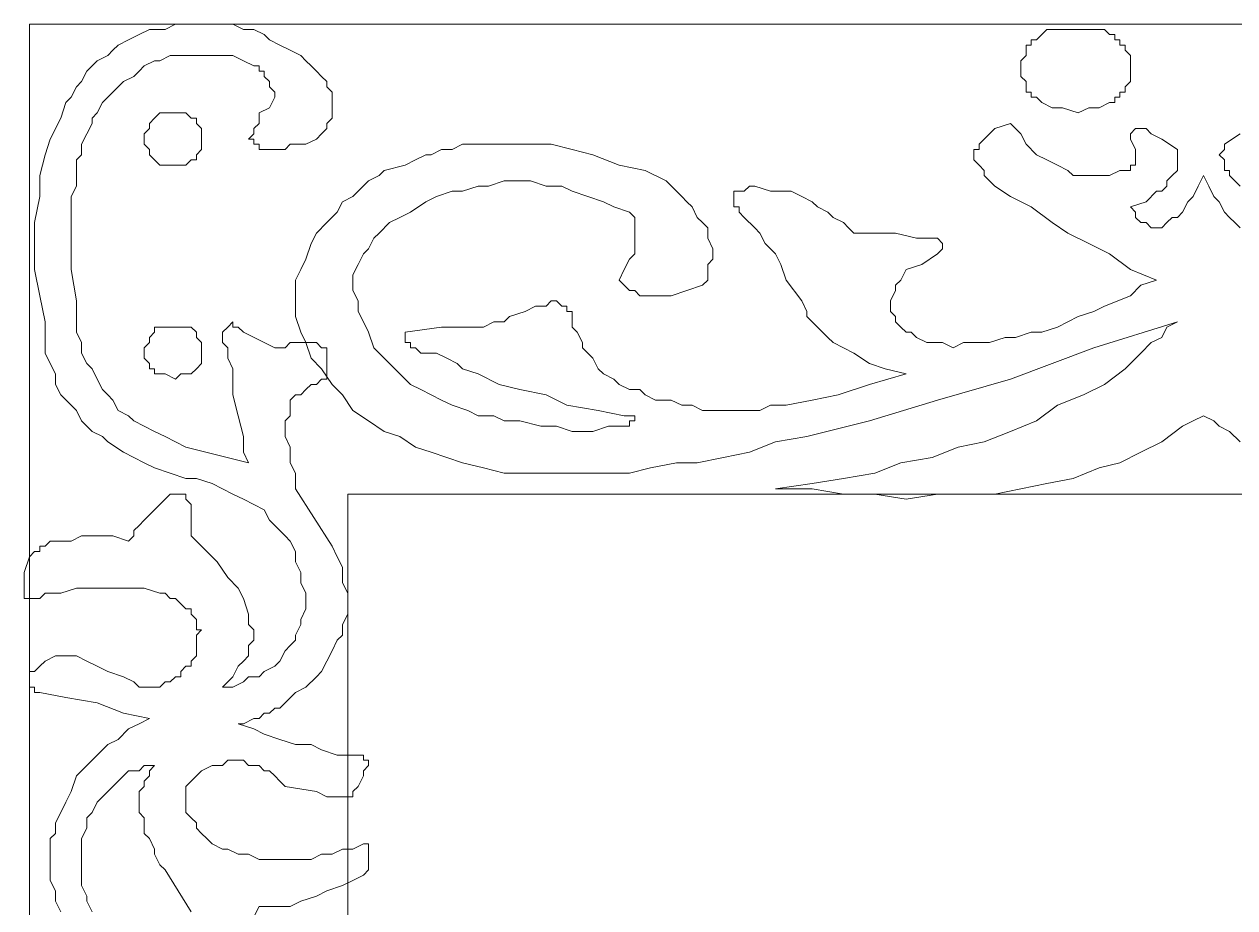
# Model space of a CAD drawing. Extents: x -66030 to 95157, y -13132 to 45879.
# Drawn here: x -20944 to -20038, y 15638 to 16300 of the extents above; entities that cross this region are included whole.
import ezdxf

# ---------------------------------------------------------------- set-up
doc = ezdxf.new("R2010")
doc.units = 0
doc.header["$LTSCALE"] = 100
doc.header["$MEASUREMENT"] = 0
doc.layers.get('0').update_dxf_attribs({"linetype": 'CONTINUOUS'})

msp = doc.modelspace()

# ---------------------------------------------------------------- linework, layer by layer
at = {"lineweight": 0}
for points in [[(-20916.91, 15635.56), (-20920.82, 15643.38), (-20920.82, 15651.19), (-20924.73, 15659), (-20924.73, 15666.81), (-20924.73, 15674.62), (-20924.73, 15682.44), (-20924.73, 15690.25), (-20920.82, 15694.15), (-20920.82, 15701.97), (-20916.91, 15709.78), (-20913.01, 15717.59), (-20909.1, 15725.4), (-20905.2, 15737.12), (-20897.38, 15744.93), (-20889.57, 15752.74), (-20881.76, 15760.56), (-20873.95, 15764.46), (-20866.14, 15772.27), (-20858.32, 15776.18), (-20850.51, 15780.09), (-20870.04, 15783.99), (-20889.57, 15791.8), (-20913.01, 15795.71), (-20932.54, 15799.62), (-20936.44, 15799.62), (-20936.44, 15803.52), (-20940.35, 15803.52), (-20940.35, 15803.52), (-20940.35, 15807.43), (-20940.35, 15807.43), (-20940.35, 15807.43), (-20940.35, 15811.33), (-20940.35, 15815.24), (-20936.44, 15815.24), (-20932.54, 15819.15), (-20928.63, 15823.05), (-20920.82, 15826.96), (-20920.82, 15826.96), (-20916.91, 15826.96), (-20913.01, 15826.96), (-20905.2, 15826.96), (-20897.38, 15823.05), (-20889.57, 15819.15), (-20881.76, 15815.24), (-20870.04, 15811.33), (-20862.23, 15807.43), (-20858.32, 15803.52), (-20854.42, 15803.52), (-20850.51, 15803.52), (-20846.61, 15803.52), (-20842.7, 15803.52), (-20842.7, 15803.52), (-20838.79, 15807.43), (-20834.89, 15807.43), (-20830.98, 15811.33), (-20827.08, 15811.33), (-20827.08, 15815.24), (-20823.17, 15819.15), (-20819.26, 15819.15), (-20819.26, 15823.05), (-20815.36, 15826.96), (-20815.36, 15834.77), (-20815.36, 15838.68), (-20815.36, 15842.58), (-20811.45, 15846.49), (-20815.36, 15846.49), (-20815.36, 15850.39), (-20815.36, 15854.3), (-20819.26, 15858.2), (-20819.26, 15862.11), (-20823.17, 15862.11), (-20827.08, 15866.02), (-20830.98, 15869.92), (-20834.89, 15869.92), (-20838.79, 15873.83), (-20842.7, 15873.83), (-20854.42, 15877.73), (-20866.14, 15877.73), (-20877.85, 15877.73), (-20885.67, 15877.73), (-20897.38, 15877.73), (-20905.2, 15877.73), (-20916.91, 15873.83), (-20928.63, 15873.83), (-20932.54, 15869.92), (-20936.44, 15869.92), (-20940.35, 15869.92), (-20940.35, 15869.92), (-20944.26, 15869.92), (-20944.26, 15869.92), (-20944.26, 15873.83), (-20944.26, 15873.83), (-20944.26, 15877.73), (-20944.26, 15881.64), (-20944.26, 15885.55), (-20944.26, 15889.45), (-20940.35, 15901.17), (-20936.44, 15905.08), (-20932.54, 15905.08), (-20932.54, 15908.98), (-20928.63, 15908.98), (-20924.73, 15912.89), (-20920.82, 15912.89), (-20916.91, 15912.89), (-20909.1, 15912.89), (-20901.29, 15916.79), (-20889.57, 15916.79), (-20877.85, 15916.79), (-20866.14, 15912.89), (-20862.23, 15916.79), (-20862.23, 15920.7), (-20858.32, 15924.61), (-20854.42, 15928.51), (-20850.51, 15932.42), (-20846.61, 15936.32), (-20842.7, 15940.23), (-20838.79, 15944.14), (-20834.89, 15948.04), (-20830.98, 15948.04), (-20830.98, 15948.04), (-20827.08, 15948.04), (-20827.08, 15948.04), (-20823.17, 15948.04), (-20823.17, 15944.14), (-20823.17, 15944.14), (-20819.26, 15940.23), (-20819.26, 15936.32), (-20819.26, 15928.51), (-20819.26, 15920.7), (-20819.26, 15916.79), (-20819.26, 15916.79), (-20807.55, 15905.08), (-20799.73, 15897.26), (-20791.92, 15885.55), (-20784.11, 15877.73), (-20780.2, 15869.92), (-20776.3, 15858.2), (-20776.3, 15854.3), (-20776.3, 15850.39), (-20772.39, 15846.49), (-20772.39, 15842.58), (-20772.39, 15838.68), (-20776.3, 15834.77), (-20776.3, 15826.96), (-20780.2, 15823.05), (-20784.11, 15819.15), (-20788.02, 15811.33), (-20791.92, 15807.43), (-20795.83, 15803.52), (-20788.02, 15803.52), (-20780.2, 15807.43), (-20776.3, 15811.33), (-20768.49, 15811.33), (-20764.58, 15815.24), (-20756.77, 15819.15), (-20752.86, 15823.05), (-20748.96, 15830.86), (-20745.05, 15834.77), (-20741.14, 15838.68), (-20741.14, 15842.58), (-20737.24, 15850.39), (-20737.24, 15854.3), (-20733.33, 15862.11), (-20733.33, 15869.92), (-20733.33, 15873.83), (-20737.24, 15881.64), (-20737.24, 15889.45), (-20741.14, 15897.26), (-20741.14, 15905.08), (-20745.05, 15912.89), (-20748.96, 15916.79), (-20756.77, 15924.61), (-20760.67, 15928.51), (-20764.58, 15936.32), (-20772.39, 15940.23), (-20780.2, 15944.14), (-20788.02, 15948.04), (-20795.83, 15951.95), (-20803.64, 15955.85), (-20815.36, 15959.76), (-20823.17, 15959.76), (-20834.89, 15963.67), (-20846.61, 15967.57), (-20854.42, 15971.48), (-20862.23, 15975.38), (-20870.04, 15979.29), (-20881.76, 15987.1), (-20885.67, 15991.01), (-20893.48, 15994.91), (-20901.29, 16002.73), (-20905.2, 16010.54), (-20909.1, 16014.44), (-20916.91, 16022.26), (-20920.82, 16030.07), (-20920.82, 16037.88), (-20924.73, 16045.69), (-20928.63, 16053.5), (-20928.63, 16076.94), (-20932.54, 16096.47), (-20936.44, 16116), (-20936.44, 16135.53), (-20936.44, 16151.15), (-20932.54, 16170.68), (-20932.54, 16186.31), (-20928.63, 16201.93), (-20924.73, 16213.65), (-20916.91, 16229.27), (-20913.01, 16240.99), (-20909.1, 16244.9), (-20905.2, 16252.71), (-20901.29, 16256.61), (-20897.38, 16264.43), (-20893.48, 16268.33), (-20889.57, 16272.24), (-20881.76, 16276.14), (-20877.85, 16280.05), (-20873.95, 16283.96), (-20866.14, 16287.86), (-20858.32, 16291.77), (-20850.51, 16295.67), (-20838.79, 16295.67), (-20830.98, 16299.58), (-20823.17, 16299.58), (-20815.36, 16299.58), (-20807.55, 16299.58), (-20799.73, 16299.58), (-20788.02, 16299.58), (-20780.2, 16295.67), (-20772.39, 16295.67), (-20764.58, 16291.77), (-20760.67, 16287.86), (-20752.86, 16283.96), (-20745.05, 16280.05), (-20737.24, 16276.14), (-20733.33, 16272.24), (-20729.43, 16268.33), (-20725.52, 16264.43), (-20721.62, 16260.52), (-20717.71, 16256.61), (-20717.71, 16252.71), (-20713.8, 16248.8), (-20713.8, 16244.9), (-20713.8, 16240.99), (-20713.8, 16237.08), (-20713.8, 16233.18), (-20713.8, 16229.27), (-20717.71, 16225.37), (-20717.71, 16221.46), (-20721.62, 16217.55), (-20725.52, 16213.65), (-20733.33, 16209.74), (-20745.05, 16209.74), (-20748.96, 16205.84), (-20756.77, 16205.84), (-20760.67, 16205.84), (-20768.49, 16205.84), (-20768.49, 16209.74), (-20772.39, 16209.74), (-20772.39, 16209.74), (-20772.39, 16213.65), (-20776.3, 16213.65), (-20772.39, 16217.55), (-20772.39, 16221.46), (-20768.49, 16225.37), (-20768.49, 16233.18), (-20760.67, 16237.08), (-20756.77, 16244.9), (-20756.77, 16248.8), (-20760.67, 16252.71), (-20760.67, 16256.61), (-20764.58, 16260.52), (-20764.58, 16264.43), (-20768.49, 16264.43), (-20768.49, 16268.33), (-20772.39, 16268.33), (-20780.2, 16272.24), (-20788.02, 16276.14), (-20795.83, 16276.14), (-20803.64, 16276.14), (-20811.45, 16276.14), (-20823.17, 16276.14), (-20830.98, 16276.14), (-20834.89, 16276.14), (-20842.7, 16272.24), (-20846.61, 16272.24), (-20854.42, 16268.33), (-20858.32, 16264.43), (-20862.23, 16260.52), (-20870.04, 16256.61), (-20873.95, 16252.71), (-20877.85, 16248.8), (-20881.76, 16244.9), (-20885.67, 16240.99), (-20889.57, 16233.18), (-20893.48, 16229.27), (-20893.48, 16225.37), (-20897.38, 16217.55), (-20901.29, 16209.74), (-20901.29, 16201.93), (-20905.2, 16198.02), (-20905.2, 16190.21), (-20905.2, 16178.49), (-20909.1, 16170.68), (-20909.1, 16155.06), (-20909.1, 16135.53), (-20909.1, 16116), (-20905.2, 16092.56), (-20905.2, 16069.13), (-20901.29, 16061.32), (-20901.29, 16053.5), (-20897.38, 16045.69), (-20893.48, 16041.79), (-20889.57, 16033.97), (-20885.67, 16026.16), (-20881.76, 16022.26), (-20877.85, 16018.35), (-20873.95, 16010.54), (-20866.14, 16006.63), (-20862.23, 16002.73), (-20854.42, 15998.82), (-20846.61, 15994.91), (-20838.79, 15991.01), (-20830.98, 15987.1), (-20823.17, 15983.2), (-20776.3, 15971.48), (-20780.2, 15979.29), (-20780.2, 15991.01), (-20784.11, 16006.63), (-20788.02, 16022.26), (-20788.02, 16033.97), (-20788.02, 16041.79), (-20791.92, 16049.6), (-20791.92, 16057.41), (-20795.83, 16061.32), (-20795.83, 16069.13), (-20791.92, 16073.03), (-20791.92, 16073.03), (-20791.92, 16073.03), (-20791.92, 16073.03), (-20791.92, 16073.03), (-20788.02, 16076.94), (-20788.02, 16073.03), (-20784.11, 16073.03), (-20780.2, 16069.13), (-20756.77, 16057.41), (-20752.86, 16057.41), (-20748.96, 16057.41), (-20745.05, 16061.32), (-20741.14, 16061.32), (-20737.24, 16061.32), (-20733.33, 16061.32), (-20725.52, 16061.32), (-20721.62, 16057.41), (-20717.71, 16057.41), (-20717.71, 16053.5), (-20717.71, 16049.6), (-20717.71, 16045.69), (-20717.71, 16041.79), (-20717.71, 16037.88), (-20717.71, 16033.97), (-20721.62, 16033.97), (-20725.52, 16030.07), (-20729.43, 16030.07), (-20733.33, 16026.16), (-20737.24, 16022.26), (-20741.14, 16022.26), (-20745.05, 16018.35), (-20745.05, 16014.44), (-20745.05, 16006.63), (-20748.96, 16002.73), (-20748.96, 15998.82), (-20748.96, 15991.01), (-20745.05, 15983.2), (-20745.05, 15979.29), (-20745.05, 15971.48), (-20741.14, 15963.67), (-20741.14, 15951.95), (-20713.8, 15908.98), (-20709.9, 15901.17), (-20705.99, 15893.36), (-20705.99, 15881.64), (-20702.09, 15873.83), (-20702.09, 15866.02), (-20702.09, 15858.2), (-20705.99, 15850.39), (-20705.99, 15842.58), (-20709.9, 15838.68), (-20713.8, 15830.86), (-20717.71, 15823.05), (-20721.62, 15815.24), (-20725.52, 15811.33), (-20733.33, 15803.52), (-20741.14, 15799.62), (-20748.96, 15791.8), (-20752.86, 15787.9), (-20756.77, 15787.9), (-20760.67, 15783.99), (-20764.58, 15783.99), (-20768.49, 15780.09), (-20772.39, 15780.09), (-20780.2, 15776.18), (-20784.11, 15776.18), (-20772.39, 15772.27), (-20764.58, 15768.37), (-20752.86, 15764.46), (-20741.14, 15760.56), (-20729.43, 15760.56), (-20721.62, 15756.65), (-20709.9, 15752.74), (-20694.27, 15752.74), (-20690.37, 15752.74), (-20690.37, 15752.74), (-20690.37, 15748.84), (-20690.37, 15748.84), (-20686.46, 15748.84), (-20686.46, 15748.84), (-20686.46, 15744.93), (-20690.37, 15741.03), (-20690.37, 15737.12), (-20694.27, 15729.31), (-20698.18, 15725.4), (-20698.18, 15725.4), (-20698.18, 15721.5), (-20698.18, 15721.5), (-20702.09, 15721.5), (-20705.99, 15721.5), (-20709.9, 15721.5), (-20717.71, 15721.5), (-20725.52, 15725.4), (-20748.96, 15729.31), (-20752.86, 15733.21), (-20756.77, 15737.12), (-20760.67, 15741.03), (-20764.58, 15741.03), (-20768.49, 15744.93), (-20772.39, 15744.93), (-20776.3, 15744.93), (-20780.2, 15748.84), (-20784.11, 15748.84), (-20788.02, 15748.84), (-20791.92, 15748.84), (-20795.83, 15744.93), (-20799.73, 15744.93), (-20803.64, 15744.93), (-20811.45, 15741.03), (-20815.36, 15737.12), (-20819.26, 15733.21), (-20819.26, 15733.21), (-20823.17, 15729.31), (-20823.17, 15725.4), (-20823.17, 15721.5), (-20823.17, 15717.59), (-20823.17, 15713.68), (-20823.17, 15713.68), (-20823.17, 15709.78), (-20819.26, 15705.87), (-20815.36, 15701.97), (-20815.36, 15698.06), (-20811.45, 15694.15), (-20807.55, 15690.25), (-20803.64, 15686.34), (-20795.83, 15682.44), (-20791.92, 15682.44), (-20784.11, 15678.53), (-20776.3, 15678.53), (-20768.49, 15674.62), (-20764.58, 15674.62), (-20756.77, 15674.62), (-20748.96, 15674.62), (-20741.14, 15674.62), (-20737.24, 15674.62), (-20729.43, 15674.62), (-20721.62, 15678.53), (-20713.8, 15678.53), (-20705.99, 15682.44), (-20698.18, 15682.44), (-20690.37, 15686.34), (-20690.37, 15686.34), (-20686.46, 15686.34), (-20686.46, 15682.44), (-20686.46, 15682.44), (-20686.46, 15678.53), (-20686.46, 15678.53), (-20686.46, 15674.62), (-20686.46, 15666.81), (-20690.37, 15662.91), (-20698.18, 15659), (-20705.99, 15655.09), (-20717.71, 15651.19), (-20725.52, 15647.28), (-20737.24, 15643.38), (-20745.05, 15639.47), (-20756.77, 15639.47), (-20768.49, 15639.47), (-20772.39, 15631.66)], [(-20034.16, 15987.1), (-20041.98, 15994.91), (-20049.79, 15998.82), (-20053.69, 16002.73), (-20061.51, 16006.63), (-20069.32, 16002.73), (-20077.13, 15998.82), (-20092.75, 15987.1), (-20108.38, 15979.29), (-20124, 15971.48), (-20139.63, 15967.57), (-20159.16, 15959.76), (-20178.69, 15955.85), (-20198.22, 15951.95), (-20217.75, 15948.04), (-20237.28, 15948.04), (-20260.71, 15948.04), (-20284.15, 15944.14), (-20307.58, 15948.04), (-20331.02, 15948.04), (-20354.45, 15951.95), (-20381.8, 15951.95), (-20354.45, 15955.85), (-20331.02, 15959.76), (-20307.58, 15963.67), (-20288.05, 15971.48), (-20264.62, 15975.38), (-20245.09, 15983.2), (-20225.56, 15987.1), (-20206.03, 15994.91), (-20186.5, 16002.73), (-20170.87, 16014.44), (-20151.34, 16022.26), (-20135.72, 16030.07), (-20120.1, 16041.79), (-20108.38, 16053.5), (-20100.57, 16061.32), (-20092.75, 16065.22), (-20088.85, 16073.03), (-20081.04, 16076.94), (-20143.53, 16057.41), (-20206.03, 16033.97), (-20260.71, 16018.35), (-20311.49, 16002.73), (-20358.36, 15991.01), (-20381.8, 15987.1), (-20401.33, 15979.29), (-20420.86, 15975.38), (-20440.39, 15971.48), (-20456.01, 15971.48), (-20475.54, 15967.57), (-20491.16, 15963.67), (-20506.79, 15963.67), (-20526.32, 15963.67), (-20541.94, 15963.67), (-20557.56, 15963.67), (-20573.19, 15963.67), (-20584.91, 15963.67), (-20600.53, 15967.57), (-20616.15, 15971.48), (-20627.87, 15975.38), (-20639.59, 15979.29), (-20651.31, 15983.2), (-20663.03, 15991.01), (-20674.74, 15994.91), (-20686.46, 16002.73), (-20698.18, 16010.54), (-20705.99, 16022.26), (-20713.8, 16030.07), (-20721.62, 16041.79), (-20729.43, 16049.6), (-20733.33, 16061.32), (-20737.24, 16069.13), (-20741.14, 16080.84), (-20741.14, 16088.66), (-20741.14, 16096.47), (-20741.14, 16108.19), (-20737.24, 16116), (-20733.33, 16123.81), (-20729.43, 16135.53), (-20725.52, 16143.34), (-20717.71, 16151.15), (-20709.9, 16158.96), (-20705.99, 16166.78), (-20698.18, 16170.68), (-20694.27, 16174.59), (-20686.46, 16182.4), (-20678.65, 16186.31), (-20674.74, 16190.21), (-20659.12, 16194.12), (-20651.31, 16198.02), (-20643.5, 16201.93), (-20639.59, 16201.93), (-20631.78, 16205.84), (-20623.97, 16205.84), (-20616.15, 16209.74), (-20608.34, 16209.74), (-20600.53, 16209.74), (-20592.72, 16209.74), (-20584.91, 16209.74), (-20577.09, 16209.74), (-20569.28, 16209.74), (-20549.75, 16209.74), (-20534.13, 16205.84), (-20518.5, 16201.93), (-20498.98, 16194.12), (-20479.45, 16190.21), (-20463.82, 16182.4), (-20456.01, 16174.59), (-20452.1, 16170.68), (-20448.2, 16166.78), (-20444.29, 16162.87), (-20440.39, 16155.06), (-20436.48, 16151.15), (-20432.57, 16147.25), (-20432.57, 16143.34), (-20432.57, 16139.43), (-20428.67, 16131.62), (-20428.67, 16127.72), (-20428.67, 16123.81), (-20432.57, 16119.9), (-20432.57, 16112.09), (-20432.57, 16108.19), (-20436.48, 16104.28), (-20448.2, 16100.37), (-20459.92, 16096.47), (-20467.73, 16096.47), (-20475.54, 16096.47), (-20479.45, 16096.47), (-20483.35, 16096.47), (-20487.26, 16100.37), (-20491.16, 16100.37), (-20495.07, 16104.28), (-20495.07, 16104.28), (-20498.98, 16108.19), (-20498.98, 16108.19), (-20495.07, 16116), (-20491.16, 16123.81), (-20487.26, 16127.72), (-20487.26, 16135.53), (-20487.26, 16143.34), (-20487.26, 16143.34), (-20487.26, 16147.25), (-20487.26, 16155.06), (-20491.16, 16158.96), (-20502.88, 16162.87), (-20510.69, 16166.78), (-20522.41, 16170.68), (-20534.13, 16174.59), (-20541.94, 16178.49), (-20553.66, 16178.49), (-20565.38, 16182.4), (-20573.19, 16182.4), (-20584.91, 16182.4), (-20596.62, 16178.49), (-20604.44, 16178.49), (-20616.15, 16174.59), (-20623.97, 16174.59), (-20635.68, 16170.68), (-20643.5, 16166.78), (-20655.21, 16158.96), (-20663.03, 16155.06), (-20670.84, 16151.15), (-20678.65, 16143.34), (-20682.56, 16139.43), (-20686.46, 16131.62), (-20690.37, 16127.72), (-20694.27, 16119.9), (-20698.18, 16112.09), (-20698.18, 16104.28), (-20698.18, 16100.37), (-20694.27, 16092.56), (-20694.27, 16084.75), (-20690.37, 16076.94), (-20686.46, 16069.13), (-20682.56, 16057.41), (-20674.74, 16049.6), (-20670.84, 16045.69), (-20666.93, 16041.79), (-20659.12, 16033.97), (-20655.21, 16030.07), (-20647.4, 16026.16), (-20639.59, 16022.26), (-20631.78, 16018.35), (-20623.97, 16014.44), (-20612.25, 16010.54), (-20604.44, 16006.63), (-20592.72, 16006.63), (-20584.91, 16002.73), (-20573.19, 16002.73), (-20557.56, 15998.82), (-20545.85, 15998.82), (-20534.13, 15994.91), (-20518.5, 15994.91), (-20506.79, 15998.82), (-20498.98, 15998.82), (-20491.16, 15998.82), (-20491.16, 16002.73), (-20487.26, 16002.73), (-20487.26, 16002.73), (-20487.26, 16006.63), (-20491.16, 16006.63), (-20495.07, 16006.63), (-20514.6, 16010.54), (-20538.03, 16014.44), (-20553.66, 16022.26), (-20573.19, 16026.16), (-20588.81, 16030.07), (-20604.44, 16037.88), (-20616.15, 16041.79), (-20620.06, 16045.69), (-20627.87, 16049.6), (-20635.68, 16053.5), (-20643.5, 16053.5), (-20647.4, 16053.5), (-20651.31, 16057.41), (-20655.21, 16057.41), (-20655.21, 16061.32), (-20655.21, 16061.32), (-20659.12, 16061.32), (-20659.12, 16065.22), (-20659.12, 16069.13), (-20631.78, 16073.03), (-20620.06, 16073.03), (-20612.25, 16073.03), (-20600.53, 16073.03), (-20592.72, 16076.94), (-20584.91, 16076.94), (-20581, 16080.84), (-20569.28, 16084.75), (-20561.47, 16088.66), (-20557.56, 16088.66), (-20553.66, 16088.66), (-20549.75, 16092.56), (-20545.85, 16092.56), (-20541.94, 16088.66), (-20541.94, 16088.66), (-20538.03, 16088.66), (-20538.03, 16084.75), (-20534.13, 16084.75), (-20534.13, 16080.84), (-20534.13, 16076.94), (-20534.13, 16073.03), (-20530.22, 16069.13), (-20526.32, 16061.32), (-20526.32, 16057.41), (-20522.41, 16053.5), (-20518.5, 16049.6), (-20514.6, 16041.79), (-20510.69, 16037.88), (-20502.88, 16033.97), (-20498.98, 16030.07), (-20491.16, 16026.16), (-20483.35, 16026.16), (-20479.45, 16022.26), (-20471.63, 16018.35), (-20459.92, 16018.35), (-20452.1, 16014.44), (-20444.29, 16014.44), (-20436.48, 16010.54), (-20428.67, 16010.54), (-20420.86, 16010.54), (-20413.04, 16010.54), (-20405.23, 16010.54), (-20393.51, 16010.54), (-20385.7, 16014.44), (-20373.98, 16014.44), (-20354.45, 16018.35), (-20334.92, 16022.26), (-20311.49, 16030.07), (-20284.15, 16037.88), (-20299.77, 16041.79), (-20311.49, 16045.69), (-20323.21, 16053.5), (-20331.02, 16057.41), (-20338.83, 16061.32), (-20342.74, 16065.22), (-20346.64, 16069.13), (-20350.55, 16073.03), (-20354.45, 16076.94), (-20358.36, 16080.84), (-20358.36, 16084.75), (-20362.27, 16092.56), (-20373.98, 16108.19), (-20377.89, 16119.9), (-20381.8, 16127.72), (-20389.61, 16135.53), (-20393.51, 16143.34), (-20397.42, 16147.25), (-20405.23, 16155.06), (-20409.14, 16158.96), (-20409.14, 16162.87), (-20413.04, 16162.87), (-20413.04, 16166.78), (-20413.04, 16170.68), (-20413.04, 16170.68), (-20413.04, 16174.59), (-20413.04, 16174.59), (-20409.14, 16174.59), (-20405.23, 16174.59), (-20401.33, 16178.49), (-20397.42, 16178.49), (-20385.7, 16174.59), (-20370.08, 16174.59), (-20362.27, 16170.68), (-20354.45, 16166.78), (-20350.55, 16162.87), (-20342.74, 16158.96), (-20338.83, 16155.06), (-20331.02, 16151.15), (-20327.11, 16147.25), (-20323.21, 16143.34), (-20291.96, 16143.34), (-20291.96, 16143.34), (-20276.33, 16139.43), (-20268.52, 16139.43), (-20264.62, 16139.43), (-20260.71, 16139.43), (-20256.81, 16135.53), (-20256.81, 16135.53), (-20256.81, 16135.53), (-20256.81, 16131.62), (-20256.81, 16131.62), (-20260.71, 16127.72), (-20260.71, 16127.72), (-20272.43, 16119.9), (-20284.15, 16116), (-20288.05, 16108.19), (-20291.96, 16104.28), (-20291.96, 16100.37), (-20295.86, 16092.56), (-20295.86, 16088.66), (-20295.86, 16084.75), (-20291.96, 16080.84), (-20291.96, 16076.94), (-20288.05, 16073.03), (-20284.15, 16069.13), (-20280.24, 16069.13), (-20276.33, 16065.22), (-20268.52, 16061.32), (-20264.62, 16061.32), (-20256.81, 16061.32), (-20248.99, 16057.41), (-20241.18, 16061.32), (-20229.46, 16061.32), (-20221.65, 16061.32), (-20209.93, 16065.22), (-20202.12, 16065.22), (-20190.4, 16069.13), (-20182.59, 16069.13), (-20170.87, 16073.03), (-20163.06, 16076.94), (-20155.25, 16080.84), (-20143.53, 16084.75), (-20135.72, 16088.66), (-20116.19, 16096.47), (-20108.38, 16104.28), (-20096.66, 16108.19), (-20116.19, 16116), (-20131.81, 16127.72), (-20147.44, 16135.53), (-20163.06, 16143.34), (-20174.78, 16151.15), (-20190.4, 16162.87), (-20206.03, 16170.68), (-20217.75, 16178.49), (-20221.65, 16182.4), (-20225.56, 16186.31), (-20225.56, 16190.21), (-20229.46, 16194.12), (-20229.46, 16194.12), (-20233.37, 16198.02), (-20233.37, 16201.93), (-20233.37, 16205.84), (-20229.46, 16205.84), (-20229.46, 16209.74), (-20225.56, 16213.65), (-20225.56, 16213.65), (-20221.65, 16217.55), (-20217.75, 16221.46), (-20206.03, 16225.37), (-20198.22, 16217.55), (-20194.31, 16209.74), (-20186.5, 16201.93), (-20178.69, 16198.02), (-20170.87, 16194.12), (-20163.06, 16190.21), (-20159.16, 16186.31), (-20151.34, 16186.31), (-20139.63, 16186.31), (-20131.81, 16186.31), (-20124, 16190.21), (-20116.19, 16190.21), (-20116.19, 16194.12), (-20112.28, 16194.12), (-20112.28, 16194.12), (-20112.28, 16198.02), (-20112.28, 16198.02), (-20112.28, 16201.93), (-20112.28, 16201.93), (-20112.28, 16205.84), (-20116.19, 16213.65), (-20116.19, 16213.65), (-20116.19, 16217.55), (-20116.19, 16217.55), (-20112.28, 16221.46), (-20112.28, 16221.46), (-20112.28, 16221.46), (-20108.38, 16221.46), (-20104.47, 16221.46), (-20100.57, 16217.55), (-20092.75, 16213.65), (-20081.04, 16205.84), (-20081.04, 16205.84), (-20081.04, 16201.93), (-20081.04, 16198.02), (-20081.04, 16198.02), (-20081.04, 16194.12), (-20081.04, 16190.21), (-20084.94, 16186.31), (-20084.94, 16186.31), (-20088.85, 16182.4), (-20088.85, 16178.49), (-20092.75, 16174.59), (-20096.66, 16174.59), (-20104.47, 16166.78), (-20116.19, 16162.87), (-20112.28, 16158.96), (-20112.28, 16155.06), (-20108.38, 16151.15), (-20104.47, 16151.15), (-20100.57, 16147.25), (-20100.57, 16147.25), (-20096.66, 16147.25), (-20092.75, 16147.25), (-20088.85, 16151.15), (-20084.94, 16155.06), (-20081.04, 16155.06), (-20077.13, 16158.96), (-20073.22, 16166.78), (-20069.32, 16170.68), (-20065.41, 16178.49), (-20061.51, 16186.31), (-20057.6, 16178.49), (-20053.69, 16170.68), (-20049.79, 16166.78), (-20045.88, 16158.96), (-20041.98, 16155.06), (-20038.07, 16151.15), (-20034.16, 16147.25)], [(-20034.16, 16178.49), (-20038.07, 16182.4), (-20041.98, 16186.31), (-20041.98, 16190.21), (-20045.88, 16190.21), (-20045.88, 16194.12), (-20045.88, 16198.02), (-20049.79, 16201.93), (-20045.88, 16205.84), (-20045.88, 16209.74), (-20034.16, 16217.55)], [(-20819.26, 15635.56), (-20838.79, 15666.81), (-20842.7, 15670.72), (-20846.61, 15678.53), (-20846.61, 15682.44), (-20850.51, 15690.25), (-20854.42, 15694.15), (-20854.42, 15698.06), (-20854.42, 15705.87), (-20858.32, 15709.78), (-20858.32, 15713.68), (-20858.32, 15721.5), (-20858.32, 15725.4), (-20854.42, 15729.31), (-20854.42, 15733.21), (-20850.51, 15737.12), (-20850.51, 15741.03), (-20846.61, 15744.93), (-20854.42, 15744.93), (-20858.32, 15741.03), (-20866.14, 15741.03), (-20870.04, 15737.12), (-20873.95, 15733.21), (-20877.85, 15729.31), (-20881.76, 15725.4), (-20885.67, 15721.5), (-20889.57, 15717.59), (-20893.48, 15709.78), (-20897.38, 15705.87), (-20897.38, 15698.06), (-20901.29, 15690.25), (-20901.29, 15682.44), (-20901.29, 15674.62), (-20901.29, 15666.81), (-20901.29, 15659), (-20901.29, 15655.09), (-20897.38, 15647.28), (-20897.38, 15643.38), (-20893.48, 15635.56)]]:
    msp.add_lwpolyline(points, dxfattribs=at)
for points in [[(-20940.35, 16299.58), (-19202.19, 16299.58), (-19202.19, 13143.56), (-20940.35, 13143.56), (-20940.35, 16299.58)], [(-20155.25, 16233.18), (-20166.97, 16237.08), (-20174.78, 16237.08), (-20182.59, 16240.99), (-20182.59, 16240.99), (-20186.5, 16244.9), (-20190.4, 16244.9), (-20190.4, 16248.8), (-20194.31, 16248.8), (-20194.31, 16252.71), (-20194.31, 16256.61), (-20198.22, 16260.52), (-20198.22, 16260.52), (-20198.22, 16264.43), (-20198.22, 16268.33), (-20198.22, 16272.24), (-20194.31, 16276.14), (-20194.31, 16280.05), (-20194.31, 16283.96), (-20190.4, 16283.96), (-20190.4, 16287.86), (-20186.5, 16287.86), (-20182.59, 16291.77), (-20182.59, 16291.77), (-20178.69, 16295.67), (-20174.78, 16295.67), (-20166.97, 16295.67), (-20155.25, 16295.67), (-20147.44, 16295.67), (-20139.63, 16295.67), (-20135.72, 16295.67), (-20131.81, 16291.77), (-20127.91, 16291.77), (-20127.91, 16287.86), (-20124, 16287.86), (-20124, 16283.96), (-20120.1, 16283.96), (-20120.1, 16280.05), (-20116.19, 16276.14), (-20116.19, 16272.24), (-20116.19, 16268.33), (-20116.19, 16264.43), (-20116.19, 16260.52), (-20116.19, 16260.52), (-20116.19, 16256.61), (-20120.1, 16252.71), (-20120.1, 16248.8), (-20124, 16248.8), (-20124, 16244.9), (-20127.91, 16244.9), (-20127.91, 16240.99), (-20131.81, 16240.99), (-20139.63, 16237.08), (-20147.44, 16237.08), (-20155.25, 16233.18)], [(-20811.45, 16213.65), (-20811.45, 16209.74), (-20811.45, 16205.84), (-20815.36, 16201.93), (-20815.36, 16198.02), (-20819.26, 16198.02), (-20823.17, 16194.12), (-20827.08, 16194.12), (-20830.98, 16194.12), (-20838.79, 16194.12), (-20842.7, 16194.12), (-20846.61, 16198.02), (-20846.61, 16198.02), (-20850.51, 16201.93), (-20850.51, 16205.84), (-20854.42, 16209.74), (-20854.42, 16213.65), (-20854.42, 16217.55), (-20850.51, 16221.46), (-20850.51, 16225.37), (-20846.61, 16229.27), (-20846.61, 16229.27), (-20842.7, 16233.18), (-20838.79, 16233.18), (-20830.98, 16233.18), (-20827.08, 16233.18), (-20823.17, 16233.18), (-20819.26, 16229.27), (-20815.36, 16229.27), (-20815.36, 16225.37), (-20811.45, 16221.46), (-20811.45, 16217.55), (-20811.45, 16213.65)], [(-20811.45, 16053.5), (-20811.45, 16049.6), (-20811.45, 16045.69), (-20815.36, 16041.79), (-20815.36, 16041.79), (-20819.26, 16037.88), (-20823.17, 16037.88), (-20827.08, 16037.88), (-20830.98, 16033.97), (-20838.79, 16037.88), (-20842.7, 16037.88), (-20846.61, 16037.88), (-20846.61, 16041.79), (-20850.51, 16041.79), (-20850.51, 16045.69), (-20854.42, 16049.6), (-20854.42, 16053.5), (-20854.42, 16057.41), (-20850.51, 16061.32), (-20850.51, 16065.22), (-20846.61, 16069.13), (-20846.61, 16073.03), (-20842.7, 16073.03), (-20838.79, 16073.03), (-20830.98, 16073.03), (-20827.08, 16073.03), (-20823.17, 16073.03), (-20819.26, 16073.03), (-20815.36, 16069.13), (-20815.36, 16065.22), (-20811.45, 16061.32), (-20811.45, 16057.41), (-20811.45, 16053.5)], [(-20702.09, 15948.04), (-19440.46, 15948.04), (-19440.46, 13381.82), (-20702.09, 13381.82), (-20702.09, 15948.04)]]:
    msp.add_lwpolyline(points, close=True, dxfattribs=at)

doc.saveas('drawing.dxf')
